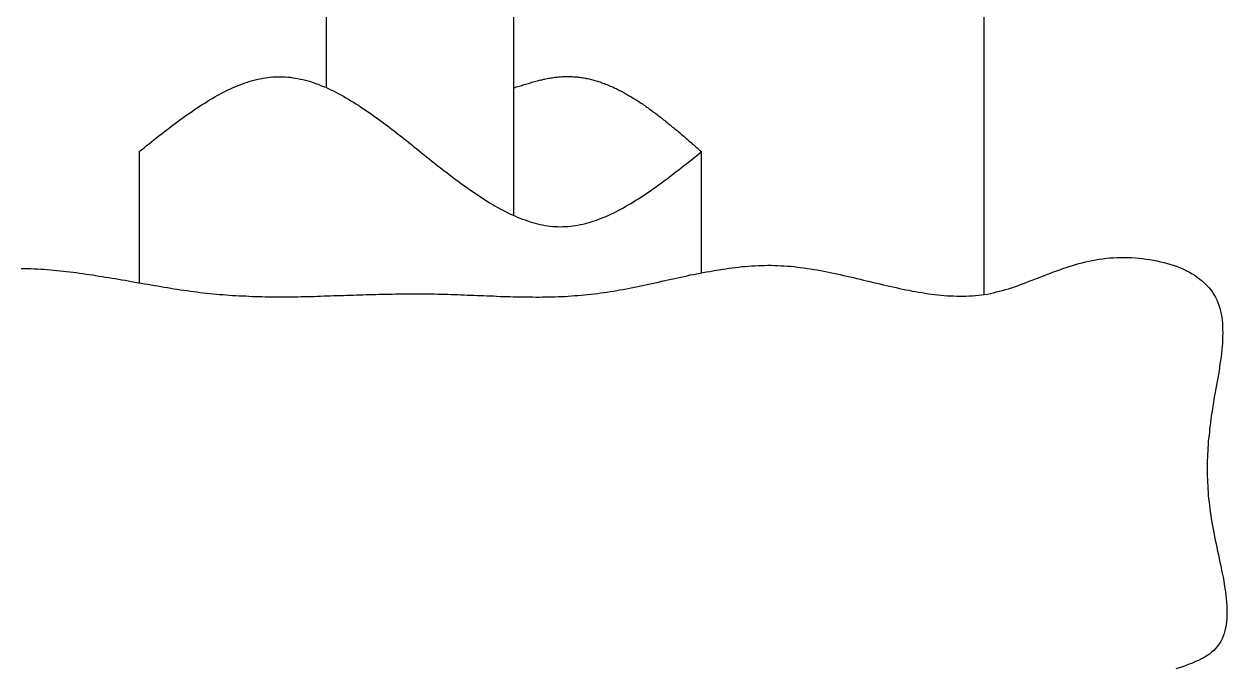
# Model space of a CAD drawing. Extents: x 443 to 1217, y -1921 to -677.
# Drawn here: x 555.86 to 566.27, y -735.54 to -729.96 of the extents above; entities that cross this region are included whole.
import ezdxf

# ---------------------------------------------------------------- set-up
doc = ezdxf.new("R2010")
doc.units = 0
doc.header["$MEASUREMENT"] = 0
doc.layers.add('3', color=8, linetype='CONTINUOUS')
doc.layers.add('5', color=7, linetype='CONTINUOUS')

msp = doc.modelspace()

# ---------------------------------------------------------------- linework, layer by layer
at = {"layer": '3', "color": 3}
for p, q in [((565.168, -731.999), (565.199, -731.995)), ((565.199, -731.995), (565.229, -731.991)), ((565.229, -731.991), (565.26, -731.988)), ((565.26, -731.988), (565.291, -731.986)), ((565.291, -731.986), (565.323, -731.985)), ((565.323, -731.985), (565.355, -731.984)), ((565.355, -731.984), (565.386, -731.984)), ((565.386, -731.984), (565.418, -731.984)), ((565.418, -731.984), (565.449, -731.985)), ((565.449, -731.985), (565.481, -731.987)), ((565.481, -731.987), (565.513, -731.989)), ((565.513, -731.989), (565.544, -731.993)), ((565.544, -731.993), (565.576, -731.997)), ((565.576, -731.997), (565.607, -732.001)), ((555.835, -732.078), (555.863, -732.079)), ((555.863, -732.079), (555.892, -732.079)), ((555.892, -732.079), (555.919, -732.08)), ((555.919, -732.08), (555.947, -732.081)), ((555.947, -732.081), (555.974, -732.082)), ((555.974, -732.082), (556.003, -732.084)), ((556.003, -732.084), (556.031, -732.086)), ((556.031, -732.086), (556.058, -732.088)), ((556.058, -732.088), (556.087, -732.091)), ((556.087, -732.091), (556.115, -732.093)), ((556.115, -732.093), (556.142, -732.095)), ((556.142, -732.095), (556.171, -732.098)), ((556.171, -732.098), (556.199, -732.102)), ((556.199, -732.102), (556.227, -732.105)), ((561.796, -732.104), (561.824, -732.098)), ((561.824, -732.098), (561.852, -732.094)), ((561.852, -732.094), (561.879, -732.09)), ((561.879, -732.09), (561.907, -732.085)), ((561.907, -732.085), (561.935, -732.081)), ((561.935, -732.081), (561.963, -732.076)), ((561.963, -732.076), (561.991, -732.073)), ((561.991, -732.073), (562.019, -732.07)), ((562.019, -732.07), (562.047, -732.067)), ((562.047, -732.067), (562.075, -732.063)), ((562.075, -732.063), (562.103, -732.061)), ((562.103, -732.061), (562.131, -732.059)), ((562.131, -732.059), (562.159, -732.057)), ((562.159, -732.057), (562.188, -732.055)), ((562.188, -732.055), (562.215, -732.054)), ((562.215, -732.054), (562.243, -732.053)), ((562.243, -732.053), (562.271, -732.053)), ((562.271, -732.053), (562.3, -732.051)), ((562.3, -732.051), (562.328, -732.051)), ((562.328, -732.051), (562.356, -732.053)), ((562.356, -732.053), (562.385, -732.054)), ((562.385, -732.054), (562.413, -732.055)), ((562.413, -732.055), (562.441, -732.056)), ((562.441, -732.056), (562.47, -732.058)), ((562.47, -732.058), (562.498, -732.06)), ((562.498, -732.06), (562.526, -732.063)), ((562.526, -732.063), (562.555, -732.067)), ((562.555, -732.067), (562.583, -732.07)), ((562.583, -732.07), (562.611, -732.073)), ((562.611, -732.073), (562.641, -732.078)), ((562.641, -732.078), (562.669, -732.082)), ((562.669, -732.082), (562.698, -732.087)), ((562.698, -732.087), (562.726, -732.092)), ((562.726, -732.092), (562.754, -732.097)), ((562.754, -732.097), (562.784, -732.103)), ((564.774, -732.109), (564.8, -732.099)), ((564.8, -732.099), (564.827, -732.09)), ((564.827, -732.09), (564.854, -732.08)), ((564.854, -732.08), (564.882, -732.071)), ((564.882, -732.071), (564.909, -732.061)), ((564.909, -732.061), (564.937, -732.053)), ((564.937, -732.053), (564.964, -732.045)), ((564.964, -732.045), (564.993, -732.037)), ((564.993, -732.037), (565.022, -732.03)), ((565.022, -732.03), (565.05, -732.022)), ((565.05, -732.022), (565.08, -732.015)), ((565.08, -732.015), (565.108, -732.01)), ((565.108, -732.01), (565.139, -732.005)), ((565.139, -732.005), (565.168, -731.999)), ((565.607, -732.001), (565.638, -732.007)), ((565.638, -732.007), (565.668, -732.013)), ((565.668, -732.013), (565.699, -732.02)), ((565.699, -732.02), (565.729, -732.027)), ((565.729, -732.027), (565.759, -732.035)), ((565.759, -732.035), (565.788, -732.044)), ((565.788, -732.044), (565.817, -732.054)), ((565.817, -732.054), (565.844, -732.063)), ((565.844, -732.063), (565.871, -732.074)), ((565.871, -732.074), (565.898, -732.086)), ((565.898, -732.086), (565.925, -732.099)), ((565.925, -732.099), (565.95, -732.112)), ((556.227, -732.105), (556.255, -732.108)), ((556.255, -732.108), (556.283, -732.111)), ((556.283, -732.111), (556.311, -732.115)), ((556.311, -732.115), (556.34, -732.119)), ((556.34, -732.119), (556.367, -732.122)), ((556.367, -732.122), (556.395, -732.127)), ((556.395, -732.127), (556.423, -732.131)), ((556.423, -732.131), (556.452, -732.135)), ((556.452, -732.135), (556.48, -732.14)), ((556.48, -732.14), (556.507, -732.144)), ((556.507, -732.144), (556.536, -732.148)), ((556.536, -732.148), (556.564, -732.153)), ((556.564, -732.153), (556.592, -732.157)), ((556.592, -732.157), (556.621, -732.163)), ((556.621, -732.163), (556.649, -732.167)), ((556.649, -732.167), (556.677, -732.171)), ((556.677, -732.171), (556.705, -732.177)), ((556.705, -732.177), (556.733, -732.181)), ((556.733, -732.181), (556.761, -732.187)), ((556.761, -732.187), (556.79, -732.191)), ((556.79, -732.191), (556.818, -732.196)), ((556.818, -732.196), (556.846, -732.202)), ((556.846, -732.202), (556.875, -732.206)), ((556.875, -732.206), (556.903, -732.212)), ((561.296, -732.208), (561.323, -732.202)), ((561.323, -732.202), (561.352, -732.196)), ((561.352, -732.196), (561.379, -732.19)), ((561.379, -732.19), (561.407, -732.183)), ((561.407, -732.183), (561.434, -732.178)), ((561.434, -732.178), (561.463, -732.171)), ((561.463, -732.171), (561.49, -732.166)), ((561.49, -732.166), (561.518, -732.159)), ((561.518, -732.159), (561.546, -732.154)), ((561.546, -732.154), (561.574, -732.147)), ((561.574, -732.147), (561.601, -732.142)), ((561.601, -732.142), (561.628, -732.135)), ((561.628, -732.135), (561.657, -732.13)), ((561.657, -732.13), (561.684, -732.124)), ((561.684, -732.124), (561.712, -732.119)), ((561.712, -732.119), (561.74, -732.114)), ((561.74, -732.114), (561.768, -732.108)), ((561.768, -732.108), (561.796, -732.104)), ((562.784, -732.103), (562.812, -732.108)), ((562.812, -732.108), (562.84, -732.114)), ((562.84, -732.114), (562.869, -732.12)), ((562.869, -732.12), (562.897, -732.126)), ((562.897, -732.126), (562.926, -732.132)), ((562.926, -732.132), (562.955, -732.139)), ((562.955, -732.139), (562.983, -732.145)), ((562.983, -732.145), (563.011, -732.152)), ((563.011, -732.152), (563.041, -732.158)), ((563.041, -732.158), (563.069, -732.165)), ((563.069, -732.165), (563.098, -732.171)), ((563.098, -732.171), (563.126, -732.179)), ((563.126, -732.179), (563.154, -732.185)), ((563.154, -732.185), (563.183, -732.192)), ((563.183, -732.192), (563.211, -732.199)), ((563.211, -732.199), (563.24, -732.206)), ((563.24, -732.206), (563.269, -732.213)), ((564.512, -732.209), (564.537, -732.2)), ((564.537, -732.2), (564.563, -732.19)), ((564.563, -732.19), (564.589, -732.18)), ((564.589, -732.18), (564.616, -732.169)), ((564.616, -732.169), (564.642, -732.159)), ((564.642, -732.159), (564.668, -732.149)), ((564.668, -732.149), (564.694, -732.139)), ((564.694, -732.139), (564.72, -732.129)), ((564.72, -732.129), (564.746, -732.119)), ((564.746, -732.119), (564.774, -732.109)), ((565.95, -732.112), (565.974, -732.126)), ((565.974, -732.126), (565.998, -732.141)), ((565.998, -732.141), (566.019, -732.156)), ((566.019, -732.156), (566.041, -732.172)), ((566.041, -732.172), (566.062, -732.189)), ((566.062, -732.189), (566.081, -732.206)), ((566.081, -732.206), (566.1, -732.225)), ((556.903, -732.212), (556.931, -732.216)), ((556.931, -732.216), (556.959, -732.221)), ((556.959, -732.221), (556.987, -732.226)), ((556.987, -732.226), (557.015, -732.23)), ((557.015, -732.23), (557.044, -732.236)), ((557.044, -732.236), (557.072, -732.24)), ((557.072, -732.24), (557.1, -732.244)), ((557.1, -732.244), (557.129, -732.25)), ((557.129, -732.25), (557.157, -732.254)), ((557.157, -732.254), (557.185, -732.258)), ((557.185, -732.258), (557.214, -732.263)), ((557.214, -732.263), (557.242, -732.266)), ((557.242, -732.266), (557.27, -732.27)), ((557.27, -732.27), (557.299, -732.275)), ((557.299, -732.275), (557.326, -732.278)), ((557.326, -732.278), (557.354, -732.282)), ((557.354, -732.282), (557.382, -732.286)), ((557.382, -732.286), (557.411, -732.289)), ((557.411, -732.289), (557.439, -732.292)), ((557.439, -732.292), (557.467, -732.296)), ((557.467, -732.296), (557.496, -732.298)), ((557.496, -732.298), (557.524, -732.301)), ((557.524, -732.301), (557.552, -732.303)), ((557.552, -732.303), (557.581, -732.305)), ((557.581, -732.305), (557.609, -732.308)), ((557.609, -732.308), (557.636, -732.31)), ((557.636, -732.31), (557.665, -732.312)), ((558.624, -732.312), (558.651, -732.311)), ((558.651, -732.311), (558.679, -732.31)), ((558.679, -732.31), (558.708, -732.309)), ((558.708, -732.309), (558.736, -732.308)), ((558.736, -732.308), (558.764, -732.308)), ((558.764, -732.308), (558.793, -732.306)), ((558.793, -732.306), (558.821, -732.305)), ((558.821, -732.305), (558.849, -732.304)), ((558.849, -732.304), (558.877, -732.303)), ((558.877, -732.303), (558.905, -732.303)), ((558.905, -732.303), (558.933, -732.302)), ((558.933, -732.302), (558.962, -732.301)), ((558.962, -732.301), (558.99, -732.301)), ((558.99, -732.301), (559.018, -732.3)), ((559.018, -732.3), (559.047, -732.3)), ((559.047, -732.3), (559.075, -732.299)), ((559.075, -732.299), (559.103, -732.299)), ((559.103, -732.299), (559.131, -732.298)), ((559.131, -732.298), (559.159, -732.298)), ((559.159, -732.298), (559.187, -732.298)), ((559.187, -732.298), (559.216, -732.298)), ((559.216, -732.298), (559.244, -732.298)), ((559.244, -732.298), (559.272, -732.298)), ((559.272, -732.298), (559.301, -732.298)), ((559.301, -732.298), (559.329, -732.298)), ((559.329, -732.298), (559.357, -732.299)), ((559.357, -732.299), (559.386, -732.299)), ((559.386, -732.299), (559.414, -732.299)), ((559.414, -732.299), (559.442, -732.3)), ((559.442, -732.3), (559.471, -732.301)), ((559.471, -732.301), (559.499, -732.301)), ((559.499, -732.301), (559.527, -732.302)), ((559.527, -732.302), (559.556, -732.303)), ((559.556, -732.303), (559.584, -732.304)), ((559.584, -732.304), (559.612, -732.305)), ((559.612, -732.305), (559.641, -732.306)), ((559.641, -732.306), (559.669, -732.308)), ((559.669, -732.308), (559.696, -732.309)), ((559.696, -732.309), (559.725, -732.31)), ((559.725, -732.31), (559.753, -732.311)), ((559.753, -732.311), (559.781, -732.312)), ((560.655, -732.313), (560.684, -732.31)), ((560.684, -732.31), (560.712, -732.308)), ((560.712, -732.308), (560.739, -732.305)), ((560.739, -732.305), (560.767, -732.302)), ((560.767, -732.302), (560.796, -732.299)), ((560.796, -732.299), (560.823, -732.296)), ((560.823, -732.296), (560.851, -732.291)), ((560.851, -732.291), (560.88, -732.288)), ((560.88, -732.288), (560.907, -732.284)), ((560.907, -732.284), (560.935, -732.279)), ((560.935, -732.279), (560.963, -732.274)), ((560.963, -732.274), (560.991, -732.269)), ((560.991, -732.269), (561.018, -732.265)), ((561.018, -732.265), (561.046, -732.26)), ((561.046, -732.26), (561.074, -732.254)), ((561.074, -732.254), (561.102, -732.249)), ((561.102, -732.249), (561.129, -732.243)), ((561.129, -732.243), (561.158, -732.238)), ((561.158, -732.238), (561.185, -732.232)), ((561.185, -732.232), (561.213, -732.226)), ((561.213, -732.226), (561.24, -732.22)), ((561.24, -732.22), (561.269, -732.214)), ((561.269, -732.214), (561.296, -732.208)), ((563.269, -732.213), (563.297, -732.219)), ((563.297, -732.219), (563.325, -732.226)), ((563.325, -732.226), (563.354, -732.232)), ((563.354, -732.232), (563.381, -732.239)), ((563.381, -732.239), (563.409, -732.244)), ((563.409, -732.244), (563.438, -732.251)), ((563.438, -732.251), (563.466, -732.257)), ((563.466, -732.257), (563.494, -732.263)), ((563.494, -732.263), (563.523, -732.268)), ((563.523, -732.268), (563.55, -732.274)), ((563.55, -732.274), (563.578, -732.279)), ((563.578, -732.279), (563.605, -732.284)), ((563.605, -732.284), (563.634, -732.288)), ((563.634, -732.288), (563.661, -732.292)), ((563.661, -732.292), (563.689, -732.297)), ((563.689, -732.297), (563.717, -732.301)), ((563.717, -732.301), (563.745, -732.304)), ((563.745, -732.304), (563.772, -732.308)), ((563.772, -732.308), (563.799, -732.31)), ((563.799, -732.31), (563.827, -732.313)), ((564.097, -732.313), (564.123, -732.311)), ((564.123, -732.311), (564.149, -732.308)), ((564.149, -732.308), (564.175, -732.304)), ((564.175, -732.304), (564.202, -732.3)), ((564.202, -732.3), (564.228, -732.294)), ((564.228, -732.294), (564.254, -732.289)), ((564.254, -732.289), (564.28, -732.282)), ((564.28, -732.282), (564.306, -732.276)), ((564.306, -732.276), (564.331, -732.269)), ((564.331, -732.269), (564.357, -732.262)), ((564.357, -732.262), (564.384, -732.254)), ((564.384, -732.254), (564.409, -732.245)), ((564.409, -732.245), (564.435, -732.237)), ((564.435, -732.237), (564.46, -732.228)), ((564.46, -732.228), (564.486, -732.218)), ((564.486, -732.218), (564.512, -732.209)), ((566.1, -732.225), (566.117, -732.243)), ((566.117, -732.243), (566.134, -732.263)), ((566.134, -732.263), (566.149, -732.284)), ((566.149, -732.284), (566.162, -732.305)), ((566.162, -732.305), (566.174, -732.327)), ((557.665, -732.312), (557.693, -732.313)), ((557.693, -732.313), (557.721, -732.315)), ((557.721, -732.315), (557.75, -732.316)), ((557.75, -732.316), (557.778, -732.317)), ((557.778, -732.317), (557.806, -732.318)), ((557.806, -732.318), (557.835, -732.32)), ((557.835, -732.32), (557.862, -732.321)), ((557.862, -732.321), (557.89, -732.322)), ((557.89, -732.322), (557.919, -732.322)), ((557.919, -732.322), (557.947, -732.323)), ((557.947, -732.323), (557.975, -732.323)), ((557.975, -732.323), (558.004, -732.323)), ((558.004, -732.323), (558.032, -732.324)), ((558.032, -732.324), (558.059, -732.324)), ((558.059, -732.324), (558.088, -732.324)), ((558.088, -732.324), (558.116, -732.324)), ((558.116, -732.324), (558.144, -732.324)), ((558.144, -732.324), (558.173, -732.323)), ((558.173, -732.323), (558.201, -732.323)), ((558.201, -732.323), (558.229, -732.323)), ((558.229, -732.323), (558.257, -732.322)), ((558.257, -732.322), (558.285, -732.322)), ((558.285, -732.322), (558.313, -732.321)), ((558.313, -732.321), (558.342, -732.321)), ((558.342, -732.321), (558.37, -732.32)), ((558.37, -732.32), (558.398, -732.318)), ((558.398, -732.318), (558.427, -732.318)), ((558.427, -732.318), (558.454, -732.317)), ((558.454, -732.317), (558.482, -732.316)), ((558.482, -732.316), (558.51, -732.315)), ((558.51, -732.315), (558.539, -732.314)), ((558.539, -732.314), (558.567, -732.314)), ((558.567, -732.314), (558.595, -732.313)), ((558.595, -732.313), (558.624, -732.312)), ((559.781, -732.312), (559.81, -732.313)), ((559.81, -732.313), (559.838, -732.314)), ((559.838, -732.314), (559.866, -732.315)), ((559.866, -732.315), (559.895, -732.316)), ((559.895, -732.316), (559.923, -732.317)), ((559.923, -732.317), (559.951, -732.318)), ((559.951, -732.318), (559.98, -732.32)), ((559.98, -732.32), (560.008, -732.321)), ((560.008, -732.321), (560.036, -732.322)), ((560.036, -732.322), (560.065, -732.322)), ((560.065, -732.322), (560.093, -732.323)), ((560.093, -732.323), (560.121, -732.324)), ((560.121, -732.324), (560.15, -732.324)), ((560.15, -732.324), (560.178, -732.325)), ((560.178, -732.325), (560.205, -732.325)), ((560.205, -732.325), (560.233, -732.325)), ((560.233, -732.325), (560.262, -732.325)), ((560.262, -732.325), (560.29, -732.326)), ((560.29, -732.326), (560.318, -732.326)), ((560.318, -732.326), (560.347, -732.325)), ((560.347, -732.325), (560.375, -732.325)), ((560.375, -732.325), (560.402, -732.325)), ((560.402, -732.325), (560.431, -732.324)), ((560.431, -732.324), (560.459, -732.323)), ((560.459, -732.323), (560.487, -732.322)), ((560.487, -732.322), (560.516, -732.321)), ((560.516, -732.321), (560.543, -732.32)), ((560.543, -732.32), (560.571, -732.318)), ((560.571, -732.318), (560.6, -732.316)), ((560.6, -732.316), (560.628, -732.314)), ((560.628, -732.314), (560.655, -732.313)), ((563.827, -732.313), (563.854, -732.315)), ((563.854, -732.315), (563.881, -732.316)), ((563.881, -732.316), (563.908, -732.317)), ((563.908, -732.317), (563.936, -732.318)), ((563.936, -732.318), (563.963, -732.318)), ((563.963, -732.318), (563.99, -732.318)), ((563.99, -732.318), (564.016, -732.318)), ((564.016, -732.318), (564.043, -732.317)), ((564.043, -732.317), (564.07, -732.315)), ((564.07, -732.315), (564.097, -732.313)), ((566.174, -732.327), (566.186, -732.35)), ((566.186, -732.35), (566.196, -732.373)), ((566.196, -732.373), (566.205, -732.397)), ((566.205, -732.397), (566.212, -732.422)), ((566.212, -732.422), (566.219, -732.447)), ((566.219, -732.447), (566.224, -732.472)), ((566.224, -732.472), (566.229, -732.499)), ((566.229, -732.499), (566.232, -732.525)), ((566.232, -732.525), (566.235, -732.553)), ((566.235, -732.553), (566.236, -732.58)), ((566.236, -732.58), (566.237, -732.608)), ((566.237, -732.608), (566.238, -732.637)), ((566.235, -732.724), (566.233, -732.754)), ((566.237, -732.694), (566.235, -732.724)), ((566.238, -732.637), (566.237, -732.666)), ((566.237, -732.666), (566.237, -732.694)), ((566.227, -732.814), (566.223, -732.844)), ((566.23, -732.784), (566.227, -732.814)), ((566.233, -732.754), (566.23, -732.784)), ((566.21, -732.935), (566.206, -732.966)), ((566.214, -732.905), (566.21, -732.935)), ((566.219, -732.874), (566.214, -732.905)), ((566.223, -732.844), (566.219, -732.874)), ((566.195, -733.027), (566.189, -733.057)), ((566.2, -732.996), (566.195, -733.027)), ((566.206, -732.966), (566.2, -732.996)), ((566.178, -733.118), (566.173, -733.149)), ((566.184, -733.088), (566.178, -733.118)), ((566.189, -733.057), (566.184, -733.088)), ((566.158, -733.238), (566.152, -733.268)), ((566.162, -733.209), (566.158, -733.238)), ((566.168, -733.178), (566.162, -733.209)), ((566.173, -733.149), (566.168, -733.178)), ((566.144, -733.325), (566.139, -733.354)), ((566.148, -733.296), (566.144, -733.325)), ((566.152, -733.268), (566.148, -733.296)), ((566.128, -733.439), (566.124, -733.466)), ((566.132, -733.41), (566.128, -733.439)), ((566.135, -733.382), (566.132, -733.41)), ((566.139, -733.354), (566.135, -733.382)), ((566.116, -733.55), (566.113, -733.577)), ((566.119, -733.522), (566.116, -733.55)), ((566.122, -733.494), (566.119, -733.522)), ((566.124, -733.466), (566.122, -733.494)), ((566.108, -733.659), (566.107, -733.686)), ((566.11, -733.632), (566.108, -733.659)), ((566.111, -733.604), (566.11, -733.632)), ((566.113, -733.577), (566.111, -733.604)), ((566.104, -733.741), (566.103, -733.768)), ((566.103, -733.768), (566.103, -733.795)), ((566.105, -733.713), (566.104, -733.741)), ((566.107, -733.686), (566.105, -733.713)), ((566.103, -733.795), (566.103, -733.822)), ((566.103, -733.822), (566.103, -733.85)), ((566.103, -733.85), (566.104, -733.877)), ((566.104, -733.877), (566.105, -733.904)), ((566.105, -733.904), (566.107, -733.931)), ((566.107, -733.931), (566.108, -733.96)), ((566.108, -733.96), (566.109, -733.987)), ((566.109, -733.987), (566.111, -734.015)), ((566.111, -734.015), (566.113, -734.044)), ((566.113, -734.044), (566.116, -734.072)), ((566.116, -734.072), (566.119, -734.1)), ((566.119, -734.1), (566.122, -734.129)), ((566.122, -734.129), (566.126, -734.158)), ((566.126, -734.158), (566.129, -734.186)), ((566.129, -734.186), (566.134, -734.216)), ((566.134, -734.216), (566.138, -734.245)), ((566.138, -734.245), (566.144, -734.276)), ((566.144, -734.276), (566.148, -734.305)), ((566.148, -734.305), (566.154, -734.336)), ((566.154, -734.336), (566.16, -734.367)), ((566.16, -734.367), (566.166, -734.398)), ((566.166, -734.398), (566.173, -734.429)), ((566.173, -734.429), (566.18, -734.461)), ((566.18, -734.461), (566.186, -734.493)), ((566.186, -734.493), (566.193, -734.524)), ((566.193, -734.524), (566.2, -734.557)), ((566.2, -734.557), (566.207, -734.589)), ((566.207, -734.589), (566.214, -734.621)), ((566.214, -734.621), (566.221, -734.653)), ((566.221, -734.653), (566.227, -734.686)), ((566.227, -734.686), (566.234, -734.717)), ((566.234, -734.717), (566.241, -734.75)), ((566.241, -734.75), (566.246, -734.781)), ((566.246, -734.781), (566.251, -734.813)), ((566.251, -734.813), (566.257, -734.845)), ((566.257, -734.845), (566.261, -734.876)), ((566.261, -734.876), (566.266, -734.907)), ((566.266, -734.907), (566.269, -734.937)), ((566.269, -734.937), (566.271, -734.968)), ((566.271, -734.968), (566.273, -734.997)), ((566.273, -734.997), (566.274, -735.027)), ((566.273, -735.111), (566.27, -735.138)), ((566.274, -735.083), (566.273, -735.111)), ((566.274, -735.027), (566.274, -735.055)), ((566.274, -735.055), (566.274, -735.083)), ((566.257, -735.215), (566.249, -735.239)), ((566.262, -735.19), (566.257, -735.215)), ((566.267, -735.164), (566.262, -735.19)), ((566.27, -735.138), (566.267, -735.164)), ((566.208, -735.327), (566.194, -735.347)), ((566.221, -735.307), (566.208, -735.327)), ((566.232, -735.285), (566.221, -735.307)), ((566.242, -735.262), (566.232, -735.285)), ((566.249, -735.239), (566.242, -735.262)), ((566.101, -735.431), (566.078, -735.444)), ((566.123, -735.416), (566.101, -735.431)), ((566.142, -735.4), (566.123, -735.416)), ((566.162, -735.384), (566.142, -735.4)), ((566.178, -735.366), (566.162, -735.384)), ((566.194, -735.347), (566.178, -735.366)), ((565.862, -735.534), (565.833, -735.544)), ((565.891, -735.525), (565.862, -735.534)), ((565.919, -735.514), (565.891, -735.525)), ((565.947, -735.504), (565.919, -735.514)), ((565.976, -735.493), (565.947, -735.504)), ((566.002, -735.481), (565.976, -735.493)), ((566.028, -735.47), (566.002, -735.481)), ((566.054, -735.457), (566.028, -735.47)), ((566.078, -735.444), (566.054, -735.457))]:
    msp.add_line(p, q, dxfattribs=at)
at = {"layer": '5', "linetype": 'Continuous'}
for p, q in [((558.478, -730.515), (558.478, -727.822)), ((560.101, -731.621), (560.101, -727.822)), ((564.172, -732.304), (564.172, -727.825)), ((561.724, -732.117), (561.724, -731.068))]:
    msp.add_line(p, q, dxfattribs=at)
at = {"layer": '5', "color": 7}
for p, q in [((557.903, -730.437), (557.925, -730.433)), ((557.925, -730.433), (557.947, -730.429)), ((557.947, -730.429), (557.969, -730.425)), ((557.969, -730.425), (557.991, -730.423)), ((557.991, -730.423), (558.012, -730.421)), ((558.012, -730.421), (558.034, -730.42)), ((558.034, -730.42), (558.056, -730.419)), ((558.056, -730.419), (558.078, -730.419)), ((558.078, -730.419), (558.1, -730.419)), ((558.1, -730.419), (558.121, -730.42)), ((558.121, -730.42), (558.143, -730.422)), ((558.143, -730.422), (558.165, -730.424)), ((558.165, -730.424), (558.187, -730.428)), ((558.187, -730.428), (558.209, -730.431)), ((558.209, -730.431), (558.23, -730.434)), ((558.23, -730.434), (558.252, -730.44)), ((560.377, -730.437), (560.388, -730.435)), ((560.388, -730.435), (560.399, -730.433)), ((560.399, -730.433), (560.41, -730.431)), ((560.41, -730.431), (560.421, -730.43)), ((560.421, -730.43), (560.432, -730.428)), ((560.432, -730.428), (560.443, -730.425)), ((560.443, -730.425), (560.454, -730.424)), ((560.454, -730.424), (560.464, -730.423)), ((560.464, -730.423), (560.475, -730.422)), ((560.475, -730.422), (560.486, -730.421)), ((560.486, -730.421), (560.497, -730.42)), ((560.497, -730.42), (560.508, -730.419)), ((560.508, -730.419), (560.519, -730.418)), ((560.519, -730.418), (560.53, -730.418)), ((560.53, -730.418), (560.54, -730.418)), ((560.54, -730.418), (560.551, -730.417)), ((560.551, -730.417), (560.561, -730.417)), ((560.561, -730.417), (560.572, -730.417)), ((560.572, -730.417), (560.583, -730.417)), ((560.583, -730.417), (560.593, -730.418)), ((560.593, -730.418), (560.604, -730.418)), ((560.604, -730.418), (560.615, -730.419)), ((560.615, -730.419), (560.625, -730.419)), ((560.625, -730.419), (560.636, -730.42)), ((560.636, -730.42), (560.647, -730.421)), ((560.647, -730.421), (560.656, -730.422)), ((560.656, -730.422), (560.667, -730.423)), ((560.667, -730.423), (560.678, -730.425)), ((560.678, -730.425), (560.688, -730.426)), ((560.688, -730.426), (560.699, -730.429)), ((560.699, -730.429), (560.709, -730.43)), ((560.709, -730.43), (560.72, -730.432)), ((560.72, -730.432), (560.729, -730.434)), ((560.729, -730.434), (560.74, -730.436)), ((557.597, -730.547), (557.619, -730.537)), ((557.619, -730.537), (557.641, -730.527)), ((557.641, -730.527), (557.663, -730.517)), ((557.663, -730.517), (557.684, -730.507)), ((557.684, -730.507), (557.706, -730.498)), ((557.706, -730.498), (557.728, -730.49)), ((557.728, -730.49), (557.75, -730.481)), ((557.75, -730.481), (557.772, -730.473)), ((557.772, -730.473), (557.793, -730.466)), ((557.793, -730.466), (557.815, -730.459)), ((557.815, -730.459), (557.837, -730.453)), ((557.837, -730.453), (557.859, -730.447)), ((557.859, -730.447), (557.882, -730.442)), ((557.882, -730.442), (557.903, -730.437)), ((558.252, -730.44), (558.274, -730.444)), ((558.274, -730.444), (558.296, -730.449)), ((558.296, -730.449), (558.318, -730.456)), ((558.318, -730.456), (558.339, -730.462)), ((558.339, -730.462), (558.361, -730.47)), ((558.361, -730.47), (558.383, -730.477)), ((558.383, -730.477), (558.405, -730.485)), ((558.405, -730.485), (558.427, -730.494)), ((558.427, -730.494), (558.448, -730.503)), ((558.448, -730.503), (558.471, -730.511)), ((558.471, -730.511), (558.493, -730.521)), ((558.493, -730.521), (558.515, -730.532)), ((558.515, -730.532), (558.537, -730.542)), ((560.102, -730.515), (560.112, -730.511)), ((560.112, -730.511), (560.123, -730.508)), ((560.123, -730.508), (560.134, -730.505)), ((560.134, -730.505), (560.145, -730.501)), ((560.145, -730.501), (560.157, -730.497)), ((560.157, -730.497), (560.168, -730.494)), ((560.168, -730.494), (560.179, -730.491)), ((560.179, -730.491), (560.19, -730.488)), ((560.19, -730.488), (560.201, -730.484)), ((560.201, -730.484), (560.213, -730.481)), ((560.213, -730.481), (560.224, -730.478)), ((560.224, -730.478), (560.235, -730.474)), ((560.235, -730.474), (560.245, -730.471)), ((560.245, -730.471), (560.256, -730.468)), ((560.256, -730.468), (560.267, -730.465)), ((560.267, -730.465), (560.278, -730.461)), ((560.278, -730.461), (560.29, -730.458)), ((560.29, -730.458), (560.301, -730.456)), ((560.301, -730.456), (560.312, -730.453)), ((560.312, -730.453), (560.323, -730.45)), ((560.323, -730.45), (560.334, -730.447)), ((560.334, -730.447), (560.345, -730.445)), ((560.345, -730.445), (560.356, -730.442)), ((560.356, -730.442), (560.366, -730.44)), ((560.366, -730.44), (560.377, -730.437)), ((560.74, -730.436), (560.751, -730.438)), ((560.751, -730.438), (560.761, -730.441)), ((560.761, -730.441), (560.771, -730.444)), ((560.771, -730.444), (560.782, -730.446)), ((560.782, -730.446), (560.791, -730.449)), ((560.791, -730.449), (560.802, -730.452)), ((560.802, -730.452), (560.812, -730.455)), ((560.812, -730.455), (560.823, -730.458)), ((560.823, -730.458), (560.833, -730.461)), ((560.833, -730.461), (560.843, -730.465)), ((560.843, -730.465), (560.854, -730.468)), ((560.854, -730.468), (560.863, -730.471)), ((560.863, -730.471), (560.874, -730.476)), ((560.874, -730.476), (560.884, -730.479)), ((560.884, -730.479), (560.894, -730.483)), ((560.894, -730.483), (560.904, -730.486)), ((560.904, -730.486), (560.915, -730.491)), ((560.915, -730.491), (560.924, -730.495)), ((560.924, -730.495), (560.934, -730.5)), ((560.934, -730.5), (560.945, -730.504)), ((560.945, -730.504), (560.955, -730.508)), ((560.955, -730.508), (560.965, -730.513)), ((560.965, -730.513), (560.975, -730.518)), ((560.975, -730.518), (560.985, -730.522)), ((560.985, -730.522), (560.995, -730.527)), ((560.995, -730.527), (561.005, -730.532)), ((561.005, -730.532), (561.015, -730.538)), ((561.015, -730.538), (561.025, -730.542)), ((557.423, -730.647), (557.445, -730.634)), ((557.445, -730.634), (557.466, -730.62)), ((557.466, -730.62), (557.488, -730.607)), ((557.488, -730.607), (557.51, -730.594)), ((557.51, -730.594), (557.532, -730.582)), ((557.532, -730.582), (557.554, -730.57)), ((557.554, -730.57), (557.575, -730.559)), ((557.575, -730.559), (557.597, -730.547)), ((558.537, -730.542), (558.558, -730.553)), ((558.558, -730.553), (558.58, -730.565)), ((558.58, -730.565), (558.602, -730.577)), ((558.602, -730.577), (558.624, -730.589)), ((558.624, -730.589), (558.646, -730.601)), ((558.646, -730.601), (558.667, -730.614)), ((558.667, -730.614), (558.689, -730.627)), ((558.689, -730.627), (558.711, -730.64)), ((558.711, -730.64), (558.733, -730.654)), ((561.025, -730.542), (561.034, -730.547)), ((561.034, -730.547), (561.045, -730.553)), ((561.045, -730.553), (561.055, -730.558)), ((561.055, -730.558), (561.065, -730.564)), ((561.065, -730.564), (561.075, -730.569)), ((561.075, -730.569), (561.085, -730.575)), ((561.085, -730.575), (561.094, -730.581)), ((561.094, -730.581), (561.104, -730.587)), ((561.104, -730.587), (561.114, -730.592)), ((561.114, -730.592), (561.124, -730.599)), ((561.124, -730.599), (561.134, -730.604)), ((561.134, -730.604), (561.145, -730.611)), ((561.145, -730.611), (561.154, -730.617)), ((561.154, -730.617), (561.164, -730.623)), ((561.164, -730.623), (561.174, -730.629)), ((561.174, -730.629), (561.184, -730.636)), ((561.184, -730.636), (561.194, -730.642)), ((561.194, -730.642), (561.203, -730.649)), ((557.269, -730.749), (557.292, -730.734)), ((557.292, -730.734), (557.314, -730.719)), ((557.314, -730.719), (557.336, -730.703)), ((557.336, -730.703), (557.357, -730.689)), ((557.357, -730.689), (557.379, -730.675)), ((557.379, -730.675), (557.401, -730.661)), ((557.401, -730.661), (557.423, -730.647)), ((558.733, -730.654), (558.755, -730.667)), ((558.755, -730.667), (558.776, -730.682)), ((558.776, -730.682), (558.798, -730.697)), ((558.798, -730.697), (558.82, -730.711)), ((558.82, -730.711), (558.842, -730.726)), ((558.842, -730.726), (558.864, -730.741)), ((558.864, -730.741), (558.885, -730.757)), ((561.203, -730.649), (561.213, -730.655)), ((561.213, -730.655), (561.223, -730.662)), ((561.223, -730.662), (561.233, -730.668)), ((561.233, -730.668), (561.243, -730.676)), ((561.243, -730.676), (561.252, -730.683)), ((561.252, -730.683), (561.262, -730.689)), ((561.262, -730.689), (561.271, -730.697)), ((561.271, -730.697), (561.281, -730.703)), ((561.281, -730.703), (561.291, -730.711)), ((561.291, -730.711), (561.3, -730.717)), ((561.3, -730.717), (561.31, -730.725)), ((561.31, -730.725), (561.32, -730.732)), ((561.32, -730.732), (561.33, -730.739)), ((561.33, -730.739), (561.34, -730.747)), ((561.34, -730.747), (561.349, -730.755)), ((557.117, -730.861), (557.138, -730.845)), ((557.138, -730.845), (557.16, -730.829)), ((557.16, -730.829), (557.182, -730.812)), ((557.182, -730.812), (557.204, -730.796)), ((557.204, -730.796), (557.226, -730.781)), ((557.226, -730.781), (557.247, -730.764)), ((557.247, -730.764), (557.269, -730.749)), ((558.885, -730.757), (558.907, -730.772)), ((558.907, -730.772), (558.929, -730.788)), ((558.929, -730.788), (558.951, -730.805)), ((558.951, -730.805), (558.973, -730.821)), ((558.973, -730.821), (558.994, -730.837)), ((558.994, -730.837), (559.016, -730.854)), ((561.349, -730.755), (561.359, -730.762)), ((561.359, -730.762), (561.369, -730.769)), ((561.369, -730.769), (561.379, -730.776)), ((561.379, -730.776), (561.388, -730.784)), ((561.388, -730.784), (561.397, -730.792)), ((561.397, -730.792), (561.407, -730.799)), ((561.407, -730.799), (561.417, -730.807)), ((561.417, -730.807), (561.427, -730.816)), ((561.427, -730.816), (561.437, -730.823)), ((561.437, -730.823), (561.446, -730.831)), ((561.446, -730.831), (561.455, -730.838)), ((561.455, -730.838), (561.465, -730.846)), ((561.465, -730.846), (561.475, -730.855)), ((556.986, -730.964), (557.008, -730.946)), ((557.008, -730.946), (557.029, -730.929)), ((557.029, -730.929), (557.051, -730.913)), ((557.051, -730.913), (557.073, -730.895)), ((557.073, -730.895), (557.095, -730.879)), ((557.095, -730.879), (557.117, -730.861)), ((559.016, -730.854), (559.038, -730.87)), ((559.038, -730.87), (559.061, -730.886)), ((559.061, -730.886), (559.083, -730.904)), ((559.083, -730.904), (559.104, -730.921)), ((559.104, -730.921), (559.126, -730.938)), ((559.126, -730.938), (559.148, -730.955)), ((559.148, -730.955), (559.17, -730.972)), ((561.475, -730.855), (561.485, -730.862)), ((561.485, -730.862), (561.494, -730.87)), ((561.494, -730.87), (561.504, -730.879)), ((561.504, -730.879), (561.513, -730.886)), ((561.513, -730.886), (561.523, -730.894)), ((561.523, -730.894), (561.533, -730.903)), ((561.533, -730.903), (561.542, -730.91)), ((561.542, -730.91), (561.552, -730.919)), ((561.552, -730.919), (561.562, -730.927)), ((561.562, -730.927), (561.571, -730.935)), ((561.571, -730.935), (561.58, -730.943)), ((561.58, -730.943), (561.59, -730.952)), ((561.59, -730.952), (561.6, -730.959)), ((556.855, -731.068), (556.877, -731.051)), ((556.877, -731.051), (556.899, -731.034)), ((556.899, -731.034), (556.92, -731.016)), ((556.92, -731.016), (556.942, -730.999)), ((556.942, -730.999), (556.964, -730.981)), ((556.964, -730.981), (556.986, -730.964)), ((559.17, -730.972), (559.192, -730.99)), ((559.192, -730.99), (559.213, -731.007)), ((559.213, -731.007), (559.235, -731.025)), ((559.235, -731.025), (559.257, -731.042)), ((559.257, -731.042), (559.279, -731.06)), ((559.279, -731.06), (559.301, -731.077)), ((561.6, -730.959), (561.61, -730.968)), ((561.61, -730.968), (561.619, -730.977)), ((561.619, -730.977), (561.628, -730.984)), ((561.628, -730.984), (561.638, -730.993)), ((561.638, -730.993), (561.648, -731.002)), ((561.648, -731.002), (561.658, -731.01)), ((561.658, -731.01), (561.667, -731.018)), ((561.667, -731.018), (561.676, -731.026)), ((561.676, -731.026), (561.686, -731.035)), ((561.686, -731.035), (561.696, -731.043)), ((561.696, -731.043), (561.705, -731.051)), ((561.705, -731.051), (561.715, -731.06)), ((561.715, -731.06), (561.724, -731.068)), ((559.301, -731.077), (559.322, -731.095)), ((559.322, -731.095), (559.344, -731.112)), ((559.344, -731.112), (559.366, -731.129)), ((559.366, -731.129), (559.388, -731.147)), ((559.388, -731.147), (559.41, -731.164)), ((559.41, -731.164), (559.431, -731.182)), ((561.594, -731.173), (561.615, -731.156)), ((561.615, -731.156), (561.637, -731.138)), ((561.637, -731.138), (561.659, -731.121)), ((561.659, -731.121), (561.681, -731.103)), ((561.681, -731.103), (561.703, -731.086)), ((561.703, -731.086), (561.724, -731.068)), ((559.431, -731.182), (559.453, -731.198)), ((559.453, -731.198), (559.475, -731.216)), ((559.475, -731.216), (559.497, -731.233)), ((559.497, -731.233), (559.519, -731.249)), ((559.519, -731.249), (559.54, -731.267)), ((559.54, -731.267), (559.562, -731.283)), ((561.463, -731.274), (561.485, -731.258)), ((561.485, -731.258), (561.506, -731.241)), ((561.506, -731.241), (561.528, -731.224)), ((561.528, -731.224), (561.55, -731.207)), ((561.55, -731.207), (561.572, -731.189)), ((561.572, -731.189), (561.594, -731.173)), ((559.562, -731.283), (559.584, -731.299)), ((559.584, -731.299), (559.606, -731.316)), ((559.606, -731.316), (559.628, -731.332)), ((559.628, -731.332), (559.65, -731.348)), ((559.65, -731.348), (559.672, -731.364)), ((559.672, -731.364), (559.694, -731.379)), ((561.309, -731.388), (561.331, -731.371)), ((561.331, -731.371), (561.353, -731.356)), ((561.353, -731.356), (561.375, -731.34)), ((561.375, -731.34), (561.397, -731.323)), ((561.397, -731.323), (561.419, -731.308)), ((561.419, -731.308), (561.441, -731.291)), ((561.441, -731.291), (561.463, -731.274)), ((559.694, -731.379), (559.716, -731.395)), ((559.716, -731.395), (559.738, -731.411)), ((559.738, -731.411), (559.759, -731.425)), ((559.759, -731.425), (559.781, -731.44)), ((559.781, -731.44), (559.803, -731.454)), ((559.803, -731.454), (559.825, -731.468)), ((559.825, -731.468), (559.847, -731.483)), ((561.157, -731.489), (561.178, -731.476)), ((561.178, -731.476), (561.2, -731.462)), ((561.2, -731.462), (561.222, -731.448)), ((561.222, -731.448), (561.244, -731.432)), ((561.244, -731.432), (561.266, -731.418)), ((561.266, -731.418), (561.287, -731.403)), ((561.287, -731.403), (561.309, -731.388)), ((559.847, -731.483), (559.868, -731.497)), ((559.868, -731.497), (559.89, -731.51)), ((559.89, -731.51), (559.912, -731.523)), ((559.912, -731.523), (559.934, -731.536)), ((559.934, -731.536), (559.956, -731.548)), ((559.956, -731.548), (559.977, -731.56)), ((559.977, -731.56), (559.999, -731.572)), ((559.999, -731.572), (560.021, -731.583)), ((560.982, -731.588), (561.004, -731.577)), ((561.004, -731.577), (561.026, -731.565)), ((561.026, -731.565), (561.048, -731.554)), ((561.048, -731.554), (561.069, -731.541)), ((561.069, -731.541), (561.091, -731.529)), ((561.091, -731.529), (561.113, -731.516)), ((561.113, -731.516), (561.135, -731.503)), ((561.135, -731.503), (561.157, -731.489)), ((560.021, -731.583), (560.043, -731.594)), ((560.043, -731.594), (560.065, -731.605)), ((560.065, -731.605), (560.086, -731.614)), ((560.086, -731.614), (560.108, -731.624)), ((560.108, -731.624), (560.13, -731.634)), ((560.13, -731.634), (560.152, -731.643)), ((560.152, -731.643), (560.174, -731.651)), ((560.174, -731.651), (560.195, -731.659)), ((560.195, -731.659), (560.217, -731.667)), ((560.217, -731.667), (560.24, -731.674)), ((560.24, -731.674), (560.262, -731.681)), ((560.262, -731.681), (560.284, -731.686)), ((560.72, -731.69), (560.741, -731.683)), ((560.741, -731.683), (560.763, -731.678)), ((560.763, -731.678), (560.785, -731.67)), ((560.785, -731.67), (560.807, -731.663)), ((560.807, -731.663), (560.83, -731.656)), ((560.83, -731.656), (560.851, -731.647)), ((560.851, -731.647), (560.873, -731.638)), ((560.873, -731.638), (560.895, -731.63)), ((560.895, -731.63), (560.917, -731.62)), ((560.917, -731.62), (560.939, -731.61)), ((560.939, -731.61), (560.96, -731.599)), ((560.96, -731.599), (560.982, -731.588)), ((560.284, -731.686), (560.305, -731.692)), ((560.305, -731.692), (560.327, -731.697)), ((560.327, -731.697), (560.349, -731.702)), ((560.349, -731.702), (560.371, -731.706)), ((560.371, -731.706), (560.393, -731.709)), ((560.393, -731.709), (560.414, -731.712)), ((560.414, -731.712), (560.436, -731.715)), ((560.436, -731.715), (560.458, -731.716)), ((560.458, -731.716), (560.48, -731.717)), ((560.48, -731.717), (560.502, -731.718)), ((560.502, -731.718), (560.523, -731.717)), ((560.523, -731.717), (560.545, -731.717)), ((560.545, -731.717), (560.567, -731.715)), ((560.567, -731.715), (560.589, -731.714)), ((560.589, -731.714), (560.611, -731.71)), ((560.611, -731.71), (560.632, -731.707)), ((560.632, -731.707), (560.654, -731.704)), ((560.654, -731.704), (560.676, -731.699)), ((560.676, -731.699), (560.698, -731.695)), ((560.698, -731.695), (560.72, -731.69))]:
    msp.add_line(p, q, dxfattribs=at)
at = {"layer": '5', "color": 7, "linetype": 'Continuous'}
msp.add_line((556.855, -731.068), (556.855, -732.203), dxfattribs=at)

doc.saveas('drawing.dxf')
